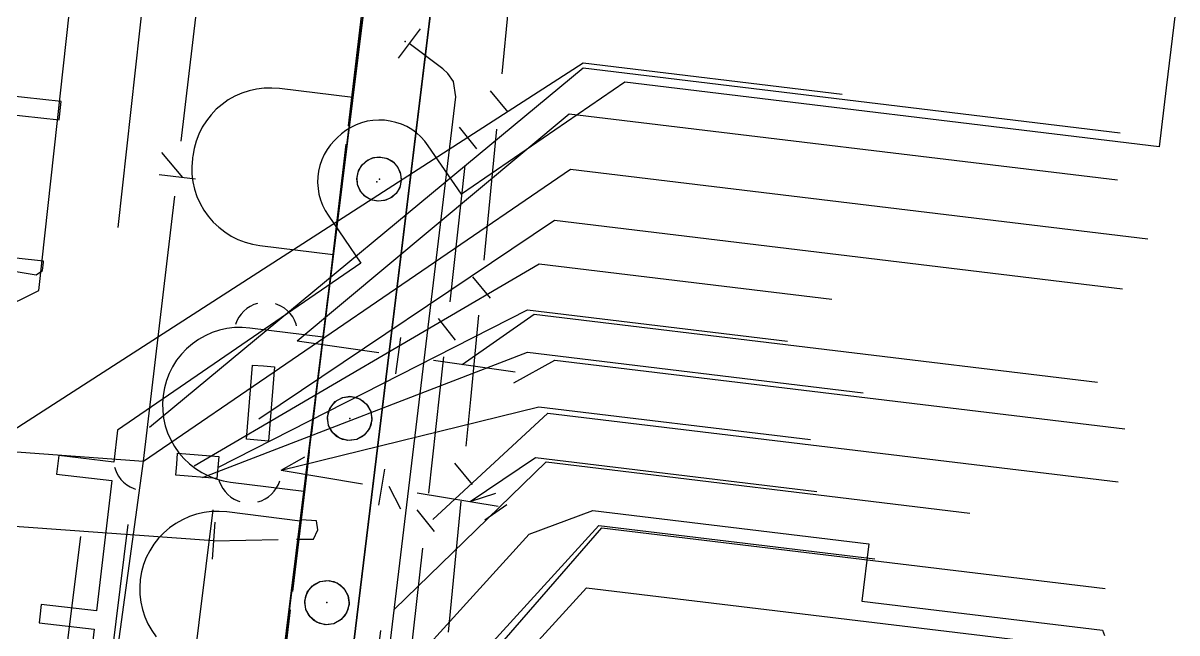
# Model space of a CAD drawing. Header units: metres. Extents: x 4550 to 4731, y 10605 to 11772.
# Drawn here: x 4679.54 to 4710.75, y 11555.77 to 11572.27 of the extents above; entities that cross this region are included whole.
import ezdxf

# ---------------------------------------------------------------- set-up
doc = ezdxf.new("R2010")
doc.units = ezdxf.units.M
for name, color, linetype in [('BOUNDARY', 7, 'Continuous'), ('CURB', 7, 'Continuous'), ('ELECTR_CABLE', 7, 'Continuous'), ('ELECTR_CABLE_COMM', 7, 'Continuous'), ('GAS', 7, 'Continuous'), ('GRASS', 7, 'Continuous'), ('GROUND', 7, 'Continuous'), ('LAMP', 7, 'Continuous'), ('ROAD', 7, 'Continuous'), ('SEWER', 7, 'Continuous'), ('TREE', 7, 'Continuous'), ('WATER_PIPELINE', 7, 'Continuous')]:
    doc.layers.add(name, color=color, linetype=linetype)

msp = doc.modelspace()

# ---------------------------------------------------------------- linework, layer by layer
at = {"layer": 'BOUNDARY'}
msp.add_lwpolyline([(4696.007, 11617.261), (4687.748, 11549.446), (4689.881, 11549.189), (4691.096, 11545.658), (4690.631, 11543.925), (4688.996, 11535.688), (4694.156, 11534.722), (4693.698, 11532.737), (4692.288, 11525.825), (4691.79, 11520.819)], dxfattribs=at)
at = {"layer": 'CURB'}
msp.add_lwpolyline([(4696.117, 11618.162), (4694.088, 11615.685), (4685.906, 11549.667)], dxfattribs=at)
at = {"layer": 'ELECTR_CABLE'}
for points in [[(4688.769, 11573.156), (4688.333, 11569.49)], [(4690.285, 11572.117), (4689.683, 11571.318)], [(4691.493, 11546.295), (4689.893, 11547.099), (4688.951, 11547.545), (4688.776, 11547.678), (4688.709, 11547.873), (4688.587, 11548.135), (4688.577, 11548.343), (4689.012, 11551.647), (4691.246, 11570.278), (4691.182, 11570.69), (4691.032, 11570.91), (4690.893, 11571.032), (4689.984, 11571.718)], [(4688.273, 11568.993), (4687.837, 11565.327)], [(4687.777, 11564.83), (4687.552, 11562.938), (4687.341, 11561.164)], [(4687.281, 11560.667), (4687.207, 11560.042), (4687.062, 11558.834)], [(4689.582, 11556.399), (4693.692, 11560.397), (4705.145, 11559.014)], [(4684.689, 11558.265), (4673.552, 11559.06)], [(4684.725, 11558.764), (4684.653, 11557.766)], [(4687.062, 11558.834), (4686.829, 11556.89)], [(4686.939, 11558.303), (4687.395, 11558.311), (4687.518, 11558.557), (4687.477, 11558.803), (4687.062, 11558.834)], [(4684.689, 11558.265), (4686.439, 11558.295)], [(4686.769, 11556.394), (4686.302, 11552.506)], [(4686.141, 11548.733), (4688.728, 11551.934), (4689.215, 11555.836)]]:
    msp.add_lwpolyline(points, dxfattribs=at)
at = {"layer": 'ELECTR_CABLE_COMM'}
for points in [[(4692.83, 11574.438), (4692.49, 11570.896)], [(4692.179, 11570.438), (4692.656, 11569.86)], [(4691.338, 11569.454), (4691.807, 11568.869)], [(4692.346, 11569.402), (4692.005, 11565.86)], [(4691.49, 11568.416), (4691.081, 11564.73)], [(4691.695, 11565.403), (4692.171, 11564.824)], [(4691.861, 11564.367), (4691.642, 11562.085), (4691.52, 11560.825)], [(4690.764, 11564.277), (4691.232, 11563.692)], [(4690.915, 11563.239), (4690.806, 11562.26), (4690.506, 11559.553)], [(4691.21, 11560.367), (4691.687, 11559.789)], [(4691.377, 11559.331), (4691.036, 11555.789)], [(4690.189, 11559.1), (4690.658, 11558.515)], [(4690.341, 11558.062), (4689.932, 11554.376)]]:
    msp.add_lwpolyline(points, dxfattribs=at)
at = {"layer": 'GAS'}
for points in [[(4679.468, 11574.125), (4678.514, 11565.795), (4678.277, 11565.053), (4678.251, 11565.007), (4678.126, 11564.226), (4678.408, 11564.18), (4678.553, 11565.496), (4678.831, 11565.466), (4678.857, 11565.628), (4679.892, 11565.462), (4680.07, 11565.577), (4680.094, 11565.797), (4680.098, 11565.83), (4678.607, 11565.993), (4679.027, 11569.818), (4680.518, 11569.655), (4680.573, 11570.152), (4679.082, 11570.315), (4679.501, 11574.14)], [(4710.749, 11572.897), (4710.462, 11570.519), (4710.268, 11568.926), (4695.817, 11570.67), (4691.402, 11567.639), (4690.499, 11568.953), (4690.404, 11569.078), (4690.297, 11569.193), (4690.18, 11569.297), (4690.052, 11569.389), (4689.917, 11569.468), (4689.774, 11569.533), (4689.625, 11569.584), (4689.473, 11569.621), (4689.317, 11569.642), (4689.16, 11569.647), (4689.003, 11569.638), (4688.848, 11569.613), (4688.697, 11569.573), (4688.549, 11569.518), (4688.408, 11569.449), (4688.275, 11569.367), (4688.15, 11569.272), (4688.035, 11569.165), (4688.005, 11569.131), (4687.964, 11569.093), (4687.86, 11568.975), (4687.768, 11568.848), (4687.689, 11568.712), (4687.623, 11568.569), (4687.572, 11568.421), (4687.536, 11568.268), (4687.515, 11568.112), (4687.509, 11567.956), (4687.519, 11567.799), (4687.544, 11567.644), (4687.584, 11567.492), (4687.639, 11567.345), (4687.708, 11567.204), (4687.79, 11567.07), (4688.681, 11565.771), (4682.098, 11561.253), (4681.997, 11560.391), (4680.508, 11560.566), (4680.449, 11560.069), (4681.939, 11559.894), (4681.525, 11556.367), (4680.035, 11556.541), (4679.996, 11556.209), (4679.977, 11556.045), (4681.467, 11555.87), (4681.053, 11552.343)], [(4688.156, 11552.852), (4693.233, 11558.439), (4694.952, 11559.08), (4702.416, 11558.179), (4702.229, 11556.63), (4708.733, 11555.845), (4708.792, 11555.698)]]:
    msp.add_lwpolyline(points, dxfattribs=at)
at = {"layer": 'GRASS'}
for points in [[(4685.906, 11549.667), (4687.748, 11549.446), (4696.117, 11618.162), (4695.395, 11617.808), (4694.802, 11617.285), (4694.365, 11616.625), (4694.114, 11615.861)], [(4696.007, 11617.261), (4694.3, 11617.392), (4692.121, 11599.445), (4689.875, 11581.5), (4688.198, 11568.221), (4685.89, 11549.669), (4687.748, 11549.446)], [(4689.772, 11568.045), (4689.741, 11567.858), (4689.655, 11567.693), (4689.524, 11567.562), (4689.354, 11567.477), (4689.166, 11567.449), (4688.983, 11567.479), (4688.818, 11567.564), (4688.684, 11567.699), (4688.6, 11567.869), (4688.572, 11568.052), (4688.602, 11568.236), (4688.689, 11568.404), (4688.824, 11568.538), (4688.99, 11568.621), (4689.174, 11568.649), (4689.361, 11568.618), (4689.53, 11568.531), (4689.66, 11568.398), (4689.743, 11568.233)], [(4689.771, 11568.007), (4689.728, 11567.822), (4689.632, 11567.663), (4689.492, 11567.541), (4689.318, 11567.467), (4689.128, 11567.45), (4688.948, 11567.492), (4688.788, 11567.587), (4688.663, 11567.73), (4688.589, 11567.905), (4688.574, 11568.09), (4688.615, 11568.271), (4688.712, 11568.434), (4688.856, 11568.559), (4689.027, 11568.631), (4689.211, 11568.647), (4689.396, 11568.605), (4689.559, 11568.507), (4689.681, 11568.367), (4689.754, 11568.196)], [(4688.974, 11561.568), (4688.943, 11561.381), (4688.857, 11561.216), (4688.726, 11561.085), (4688.556, 11561), (4688.368, 11560.972), (4688.185, 11561.002), (4688.02, 11561.087), (4687.886, 11561.222), (4687.802, 11561.392), (4687.774, 11561.576), (4687.804, 11561.759), (4687.891, 11561.927), (4688.026, 11562.061), (4688.192, 11562.144), (4688.376, 11562.172), (4688.563, 11562.141), (4688.732, 11562.054), (4688.862, 11561.921), (4688.945, 11561.756)], [(4688.972, 11561.527), (4688.908, 11561.297), (4688.765, 11561.117), (4688.565, 11561.003), (4688.329, 11560.973), (4688.1, 11561.038), (4687.919, 11561.181), (4687.805, 11561.38), (4687.776, 11561.617), (4687.84, 11561.846), (4687.983, 11562.027), (4688.183, 11562.141), (4688.419, 11562.17), (4688.649, 11562.105), (4688.829, 11561.963), (4688.943, 11561.763)], [(4688.359, 11556.587), (4688.328, 11556.399), (4688.242, 11556.235), (4688.111, 11556.104), (4687.941, 11556.019), (4687.753, 11555.99), (4687.57, 11556.021), (4687.405, 11556.106), (4687.272, 11556.241), (4687.187, 11556.411), (4687.159, 11556.594), (4687.189, 11556.777), (4687.276, 11556.946), (4687.411, 11557.079), (4687.577, 11557.162), (4687.761, 11557.19), (4687.948, 11557.16), (4688.117, 11557.072), (4688.247, 11556.94), (4688.33, 11556.774)], [(4688.357, 11556.541), (4688.291, 11556.312), (4688.147, 11556.133), (4687.947, 11556.02), (4687.71, 11555.992), (4687.481, 11556.058), (4687.302, 11556.202), (4687.189, 11556.403), (4687.161, 11556.639), (4687.227, 11556.868), (4687.371, 11557.048), (4687.571, 11557.16), (4687.808, 11557.188), (4688.037, 11557.122), (4688.217, 11556.979), (4688.329, 11556.778)]]:
    msp.add_lwpolyline(points, close=True, dxfattribs=at)
at = {"layer": 'GROUND'}
msp.add_lwpolyline([(4687.748, 11549.446), (4685.906, 11549.667), (4688.631, 11571.655), (4689.172, 11575.94), (4689.875, 11581.5), (4692.121, 11599.445), (4694.097, 11615.726), (4694.218, 11616.262), (4694.456, 11616.796), (4694.793, 11617.275), (4694.87, 11617.348), (4696.007, 11617.261)], close=True, dxfattribs=at)
at = {"layer": 'LAMP'}
msp.add_point((4689.876, 11571.776), dxfattribs=at)
at = {"layer": 'ROAD'}
msp.add_lwpolyline([(4688.862, 11573.48), (4688.631, 11571.655), (4688.458, 11570.253), (4686.473, 11570.499), (4686.267, 11570.514), (4686.061, 11570.509), (4685.857, 11570.484), (4685.656, 11570.439), (4685.46, 11570.375), (4685.271, 11570.291), (4685.092, 11570.19), (4684.923, 11570.071), (4684.767, 11569.937), (4684.625, 11569.788), (4684.498, 11569.625), (4684.388, 11569.451), (4684.295, 11569.267), (4684.221, 11569.075), (4684.166, 11568.876), (4684.13, 11568.673), (4684.127, 11568.633), (4684.121, 11568.594), (4684.105, 11568.388), (4684.11, 11568.182), (4684.135, 11567.978), (4684.18, 11567.777), (4684.245, 11567.581), (4684.328, 11567.392), (4684.43, 11567.213), (4684.548, 11567.044), (4684.683, 11566.888), (4684.832, 11566.746), (4684.994, 11566.619), (4685.168, 11566.509), (4685.352, 11566.416), (4685.545, 11566.342), (4685.743, 11566.287), (4685.946, 11566.251), (4687.931, 11566.005), (4687.655, 11563.774), (4685.67, 11564.02), (4685.464, 11564.035), (4685.258, 11564.03), (4685.054, 11564.005), (4684.853, 11563.96), (4684.657, 11563.896), (4684.468, 11563.812), (4684.289, 11563.711), (4684.121, 11563.592), (4683.964, 11563.458), (4683.822, 11563.309), (4683.695, 11563.146), (4683.585, 11562.972), (4683.492, 11562.788), (4683.418, 11562.596), (4683.363, 11562.397), (4683.328, 11562.194), (4683.312, 11561.989), (4683.317, 11561.783), (4683.342, 11561.578), (4683.387, 11561.377), (4683.452, 11561.181), (4683.535, 11560.993), (4683.637, 11560.814), (4683.755, 11560.645), (4683.89, 11560.489), (4684.039, 11560.347), (4684.201, 11560.22), (4684.375, 11560.109), (4684.559, 11560.017), (4684.752, 11559.942), (4684.95, 11559.887), (4685.153, 11559.852), (4687.138, 11559.606), (4687.038, 11558.796), (4685.053, 11559.042), (4684.847, 11559.057), (4684.641, 11559.052), (4684.437, 11559.027), (4684.236, 11558.982), (4684.04, 11558.918), (4683.852, 11558.834), (4683.672, 11558.733), (4683.504, 11558.614), (4683.348, 11558.48), (4683.205, 11558.33), (4683.078, 11558.168), (4682.968, 11557.994), (4682.875, 11557.81), (4682.801, 11557.618), (4682.746, 11557.419), (4682.711, 11557.216), (4682.695, 11557.011), (4682.7, 11556.805), (4682.725, 11556.6), (4682.77, 11556.399), (4682.835, 11556.203), (4682.918, 11556.015), (4683.02, 11555.835), (4683.138, 11555.667)], dxfattribs=at)
at = {"layer": 'SEWER'}
for points in [[(4683.819, 11569.08), (4684.666, 11576.253)], [(4684.426, 11574.341), (4682.807, 11573.135), (4682.105, 11566.739)], [(4672.212, 11561.191), (4679.966, 11565.037), (4680.796, 11572.596)], [(4678.45, 11560.735), (4694.688, 11571.195), (4701.691, 11570.35)], [(4682.963, 11561.336), (4694.688, 11571.057), (4709.211, 11569.305)], [(4686.952, 11563.677), (4694.309, 11569.816), (4709.143, 11568.026)], [(4683.858, 11568.097), (4683.295, 11568.768)], [(4682.797, 11560.417), (4694.349, 11568.315), (4709.964, 11566.431)], [(4683.225, 11568.172), (4684.208, 11568.056)], [(4682.797, 11560.417), (4683.644, 11567.59)], [(4685.921, 11561.558), (4693.916, 11566.937), (4709.277, 11565.083)], [(4684.166, 11560.293), (4693.502, 11565.755), (4701.416, 11564.8)], [(4685.88, 11564.686), (4685.783, 11564.653), (4685.685, 11564.606), (4685.594, 11564.547), (4685.511, 11564.477), (4685.437, 11564.398), (4685.374, 11564.309), (4685.323, 11564.214), (4685.286, 11564.118)], [(4686.939, 11564.081), (4686.927, 11564.127), (4686.886, 11564.228), (4686.833, 11564.322), (4686.768, 11564.41), (4686.693, 11564.488), (4686.609, 11564.556), (4686.517, 11564.614), (4686.418, 11564.659), (4686.372, 11564.673)], [(4684.808, 11560.247), (4693.187, 11564.515), (4700.221, 11563.666)], [(4691.417, 11563.037), (4693.365, 11564.396), (4708.605, 11562.557)], [(4689.753, 11563.765), (4689.613, 11562.784)], [(4686.952, 11563.677), (4689.161, 11563.361)], [(4684.398, 11559.978), (4693.18, 11563.365), (4702.263, 11562.269)], [(4690.646, 11563.148), (4692.855, 11562.832)], [(4692.818, 11562.534), (4693.928, 11563.148), (4709.338, 11561.289)], [(4686.178, 11560.96), (4685.879, 11560.984), (4685.58, 11561.009), (4685.744, 11563.018), (4686.043, 11562.993), (4686.342, 11562.969), (4686.178, 11560.96)], [(4686.526, 11560.171), (4693.495, 11561.888), (4700.835, 11561.003)], [(4690.62, 11558.841), (4693.731, 11561.716), (4709.163, 11559.854)], [(4678.252, 11560.749), (4682.797, 11560.417)], [(4683.675, 11560.035), (4683.698, 11560.334), (4683.722, 11560.633), (4684.832, 11560.546), (4684.808, 11560.247), (4684.785, 11559.948), (4683.675, 11560.035)], [(4681.673, 11552.18), (4682.797, 11560.417)], [(4686.526, 11560.171), (4687.158, 11560.533)], [(4691.633, 11559.325), (4693.397, 11560.515), (4701.01, 11559.596)], [(4682.016, 11560.253), (4682.028, 11560.206), (4682.069, 11560.106), (4682.122, 11560.011), (4682.187, 11559.924), (4682.262, 11559.846), (4682.346, 11559.777), (4682.438, 11559.72), (4682.537, 11559.675), (4682.583, 11559.66)], [(4686.526, 11560.171), (4688.721, 11559.808)], [(4689.321, 11560.199), (4689.159, 11559.222)], [(4684.833, 11559.921), (4684.846, 11559.874), (4684.886, 11559.773), (4684.94, 11559.679), (4685.004, 11559.592), (4685.079, 11559.513), (4685.163, 11559.445), (4685.255, 11559.388), (4685.354, 11559.342), (4685.4, 11559.328)], [(4686.262, 11559.524), (4686.335, 11559.604), (4686.398, 11559.692), (4686.449, 11559.787), (4686.486, 11559.883)], [(4689.438, 11559.738), (4689.751, 11559.124)], [(4685.893, 11559.315), (4685.99, 11559.348), (4686.088, 11559.395), (4686.179, 11559.454), (4686.262, 11559.524)], [(4690.201, 11559.563), (4692.395, 11559.199)], [(4691.633, 11559.325), (4692.325, 11559.551)], [(4692.034, 11558.826), (4692.629, 11559.245)], [(4680.346, 11542.456), (4695.115, 11558.679), (4702.58, 11557.778)]]:
    msp.add_lwpolyline(points, dxfattribs=at)
at = {"layer": 'TREE'}
for p in [(4689.109, 11567.976), (4689.18, 11568.048), (4688.377, 11561.569), (4687.759, 11556.59)]:
    msp.add_point(p, dxfattribs=at)
at = {"layer": 'WATER_PIPELINE'}
for points in [[(4683.476, 11548.212), (4683.552, 11550.027), (4684.684, 11559.099)], [(4681.051, 11548.265), (4681.623, 11552.577), (4682.388, 11558.7)], [(4685.582, 11547.551), (4695.194, 11558.612), (4708.812, 11556.969)], [(4678.849, 11543.675), (4679.97, 11549.303), (4681.103, 11558.381)], [(4682.424, 11543.422), (4694.782, 11556.99), (4708.935, 11555.282)]]:
    msp.add_lwpolyline(points, dxfattribs=at)

doc.saveas('drawing.dxf')
